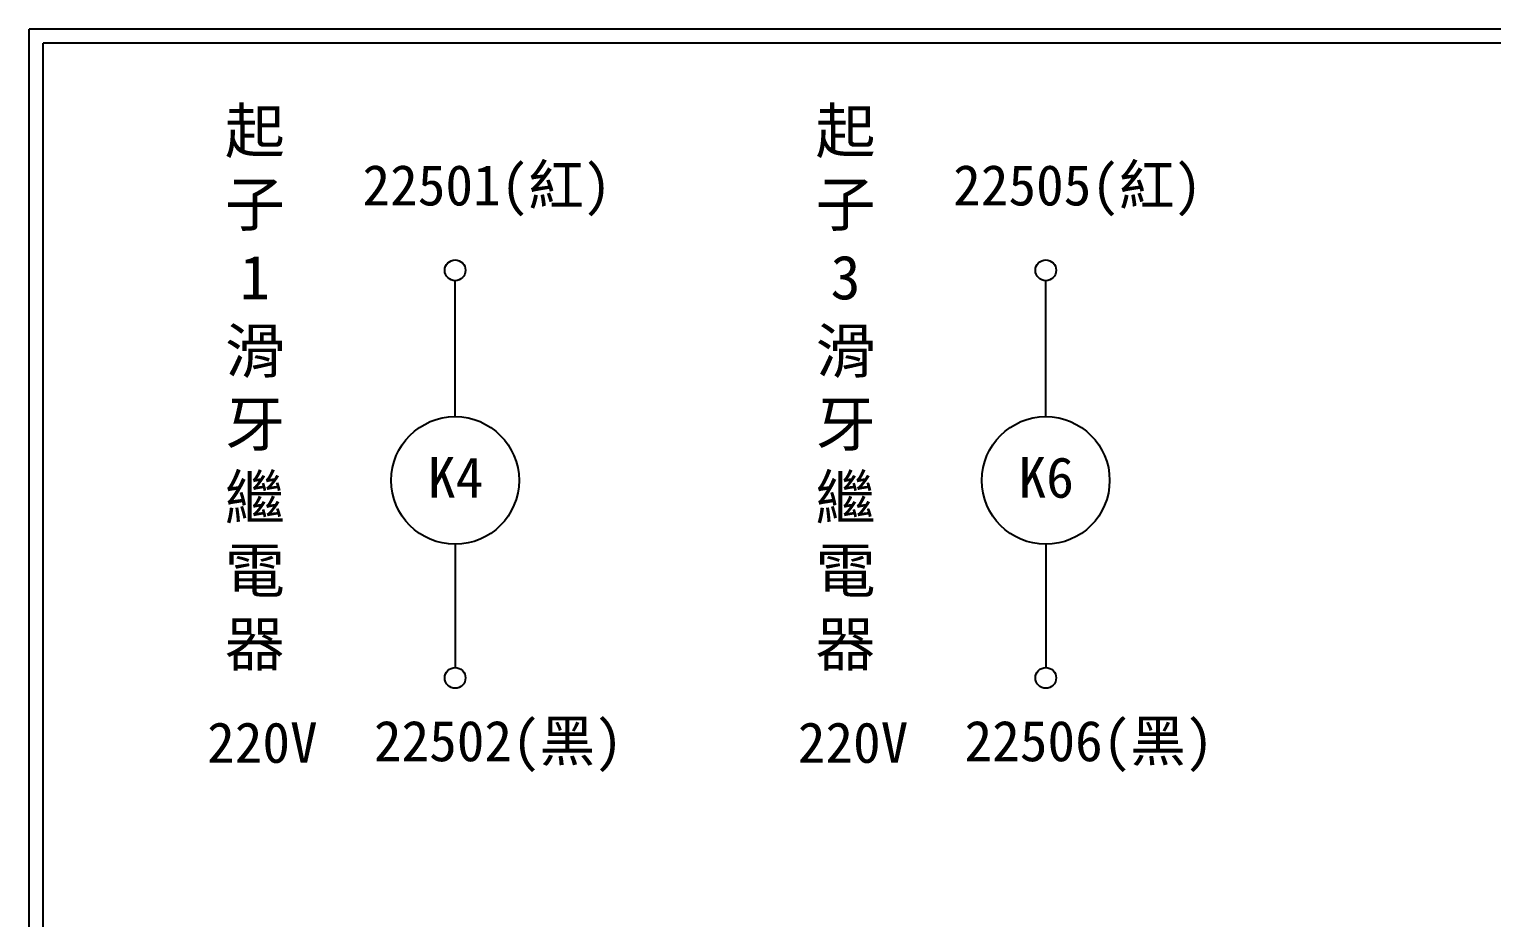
# Model space of a CAD drawing. Extents: x 926 to 1213, y 3 to 207.
# Drawn here: x 925.7 to 1055.4, y 128.2 to 207 of the extents above; entities that cross this region are included whole.
import ezdxf

# ---------------------------------------------------------------- set-up
doc = ezdxf.new("R2010")
doc.units = 0
doc.layers.add('圖框層', color=7, linetype='CONTINUOUS')
doc.layers.add('標尺寸層', color=3, linetype='CONTINUOUS')
doc.styles.add('CNS', font='romanc.shx', dxfattribs={"bigfont": 'chineset.shx'})
doc.styles.add('STSL', font='kaiu.ttf')

msp = doc.modelspace()

# ---------------------------------------------------------------- linework, layer by layer
at = {"layer": '圖框層', "color": 0}
for p, q in [((1212.74, 206.97), (925.74, 206.97)), ((925.74, 3), (925.74, 206.97)), ((1211.49, 205.72), (926.99, 205.72)), ((926.99, 4.25), (926.99, 205.72))]:
    msp.add_line(p, q, dxfattribs=at)
at = {"layer": '標尺寸層', "color": 0}
for p, q in [((963.49, 172.62), (963.49, 184.67)), ((1015.84, 172.62), (1015.84, 184.67)), ((963.49, 161.29), (963.49, 150.36)), ((1015.84, 161.29), (1015.84, 150.36))]:
    msp.add_line(p, q, dxfattribs=at)
for centre, radius in [((963.49, 185.59), 0.92), ((1015.84, 185.59), 0.92), ((963.49, 166.95), 5.66), ((1015.84, 166.95), 5.66), ((963.49, 149.44), 0.92), ((1015.84, 149.44), 0.92)]:
    msp.add_circle(centre, radius, dxfattribs=at)

# ---------------------------------------------------------------- texts
at = {"layer": '圖框層', "color": 0, "style": 'STSL'}
for s, p in [('22501(紅)', (955.28, 191.34)), ('22505(紅)', (1007.63, 191.34)), ('K4', (961.08, 165.42)), ('K6', (1013.43, 165.42)), ('220V', (941.51, 141.91)), ('22502(黑)', (956.29, 142.05)), ('220V', (993.86, 141.91)), ('22506(黑)', (1008.64, 142.05))]:
    msp.add_text(s, height=3.6, dxfattribs=at).set_placement(p)
at = {"layer": '標尺寸層', "color": 0, "char_height": 3.9, "width": 2.8481, "attachment_point": 5, "style": 'CNS'}
for s, insert in [('{\\fDFKai-SB|b0|i0|c136|p65;起子\\P1\\P滑牙繼電器}', (945.74, 175)), ('{\\fDFKai-SB|b0|i0|c136|p65;起子\\P3\\P滑牙繼電器}', (998.09, 175))]:
    msp.add_mtext(s, dxfattribs=dict(at, insert=insert))

doc.saveas('drawing.dxf')
